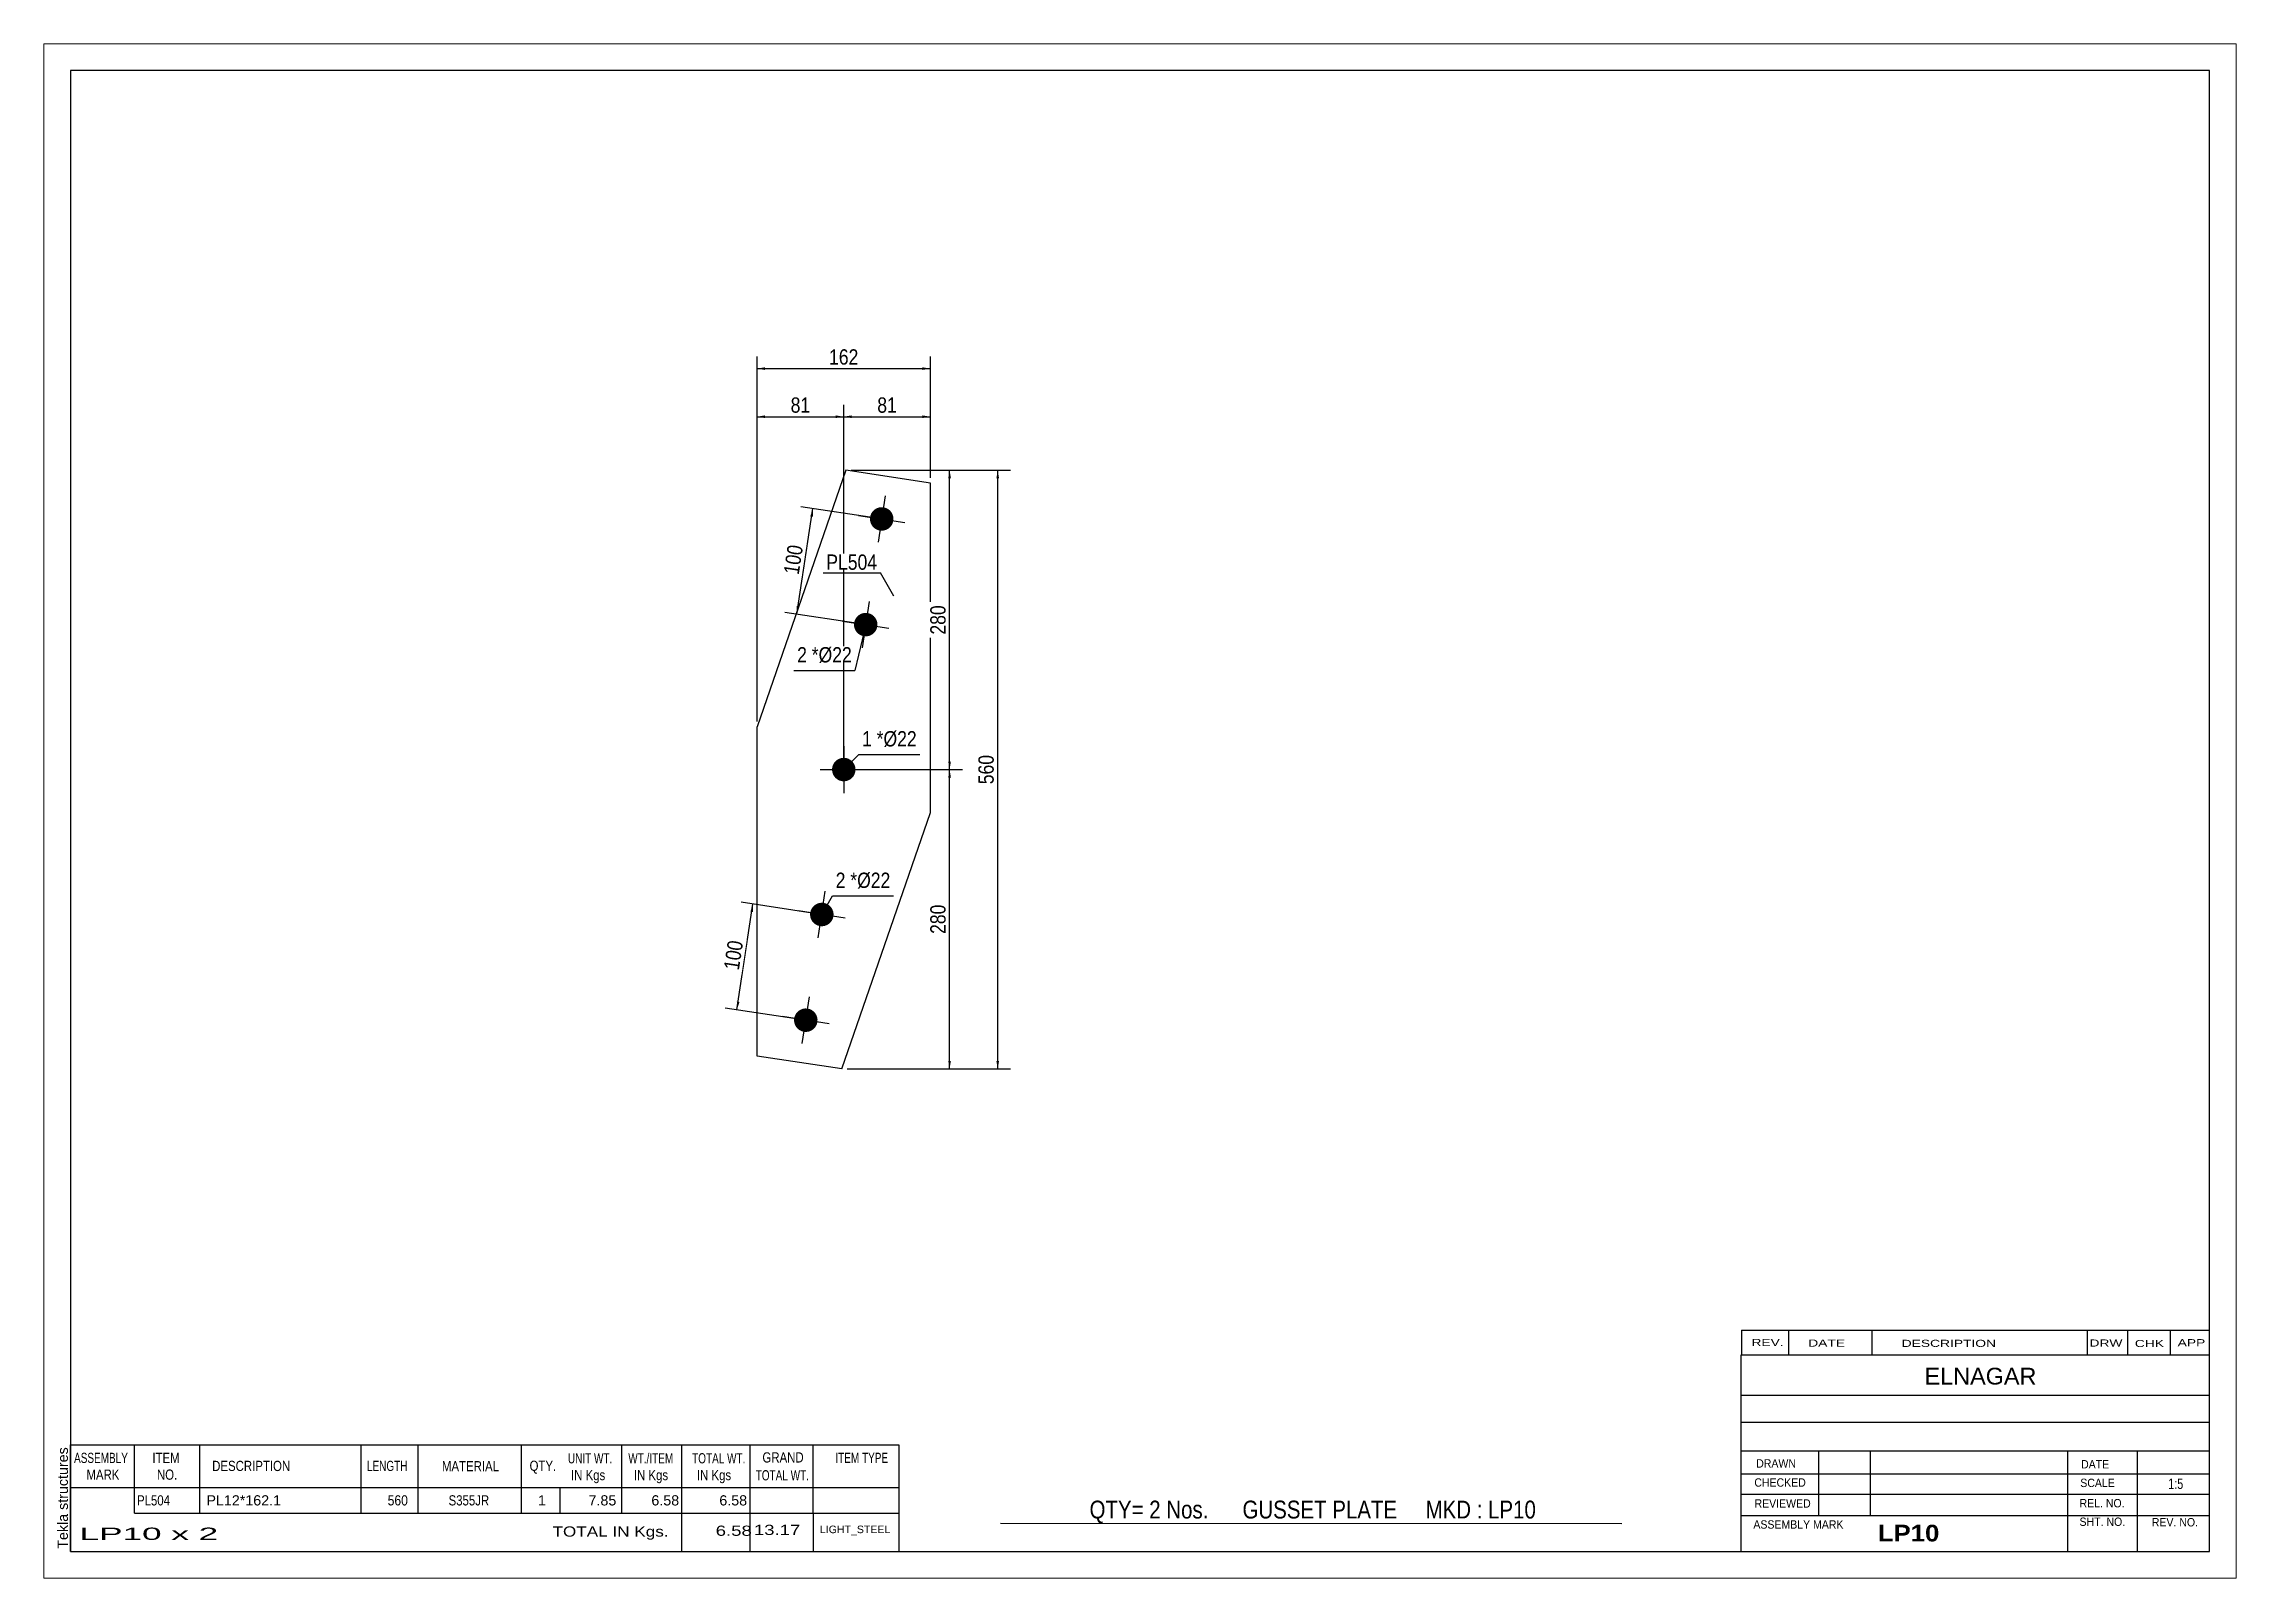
# Paper-space layout 'Layout1' of a CAD drawing. Header units: millimetres. Extents: x 0 to 410, y 0 to 287.
# The model-space entities are those that its viewports show. They can reach past a viewport. Long polylines and large blocks are cut down to what shows.
import ezdxf

# ---------------------------------------------------------------- set-up
doc = ezdxf.new("R2010")
doc.units = ezdxf.units.MM
doc.layers.add('Viewport layer', color=7, linetype='Continuous', plot=False)
doc.styles.add('Arial', font='ARIAL.TTF', dxfattribs={"height": 0.2})
doc.styles.add('Arial Bold', font='ARIALBD.TTF', dxfattribs={"height": 0.2})
doc.styles.add('Arial Narrow', font='ARIALN.TTF', dxfattribs={"height": 0.2})

# ---------------------------------------------------------------- blocks, each defined once
blk = doc.blocks.new('Unknown-629109444-1212')
at = {"color": 5, "linetype": 'Continuous'}
for p, q in [((271.61, 130.75), (-128.39, 130.75)), ((-128.39, 130.75), (-128.39, -146.25)), ((271.61, -146.25), (271.61, 130.75)), ((-128.39, -146.25), (271.61, -146.25))]:
    blk.add_line(p, q, dxfattribs=at)
at = {"color": 174, "linetype": 'Continuous', "style": 'Arial'}
blk.add_text('Tekla structures', height=1.9102, rotation=90, dxfattribs=at).set_placement((-128.89, -145.75))
blk = doc.blocks.new('Bolt-629109444-1302 - 1222')
at = {"linetype": 'Continuous'}
for points in [[(25.48, 46.55, -1), (21.13, 47.21, -1)], [(22.49, 26.78, -1), (18.14, 27.44, -1)]]:
    blk.add_hatch(color=3, dxfattribs=at).paths.add_polyline_path(points)
at = {"color": 3, "linetype": 'Continuous'}
for p, q in [((23.97, 51.23), (22.65, 42.53)), ((18.96, 47.54), (27.66, 46.22)), ((20.97, 31.46), (19.65, 22.76)), ((15.96, 27.77), (24.66, 26.45))]:
    blk.add_line(p, q, dxfattribs=at)
blk = doc.blocks.new('Part-629109444-1318 - 1222')
at = {"color": 2, "linetype": 'Continuous'}
for p, q in [((16.59, 55.99), (0, 8)), ((32.41, 53.59), (16.59, 55.99)), ((32.41, -8), (32.41, 53.59)), ((0, -53.59), (0, 8)), ((15.82, -55.99), (32.41, -8)), ((15.82, -55.99), (0, -53.59))]:
    blk.add_line(p, q, dxfattribs=at)
blk = doc.blocks.new('Bolt-629109444-1261 - 1222')
at = {"linetype": 'Continuous'}
blk.add_hatch(color=3, dxfattribs=at).paths.add_polyline_path([(16.21, 2.2, -1), (16.21, -2.2, -1)])
at = {"color": 3, "linetype": 'Continuous'}
for p, q in [((16.21, 4.4), (16.21, -4.4)), ((11.81, 0), (20.61, 0))]:
    blk.add_line(p, q, dxfattribs=at)
blk = doc.blocks.new('Bolt-629109444-1297 - 1222')
at = {"linetype": 'Continuous'}
for points in [[(9.93, -26.78, -1), (14.28, -27.44, -1)], [(6.93, -46.55, -1), (11.28, -47.21, -1)]]:
    blk.add_hatch(color=3, dxfattribs=at).paths.add_polyline_path(points)
at = {"color": 3, "linetype": 'Continuous'}
for p, q in [((11.44, -31.46), (12.76, -22.76)), ((16.45, -27.77), (7.75, -26.45)), ((8.45, -51.23), (9.77, -42.53)), ((13.46, -47.54), (4.76, -46.22))]:
    blk.add_line(p, q, dxfattribs=at)
blk = doc.blocks.new('StraightDimension-629109444-1425 - 1222')
at = {"linetype": 'Continuous'}
for points in [[(1.5, 65.75), (0, 66), (1.5, 66.25)], [(14.71, 66.25), (16.21, 66), (14.71, 65.75)]]:
    blk.add_hatch(color=7, dxfattribs=at).paths.add_polyline_path(points)
at = {"color": 7, "linetype": 'Continuous'}
for p, q in [((0, 9), (0, 68.25)), ((0, 66), (16.21, 66)), ((16.21, 1), (16.21, 68.25))]:
    blk.add_line(p, q, dxfattribs=at)
at = {"color": 0}
blk.add_wipeout([(10.53, 66.15), (10.53, 70.35), (5.68, 70.35), (5.68, 66.15)], dxfattribs=at)
at = {"color": 3, "style": 'Arial Narrow'}
blk.add_text('81', height=2.863, dxfattribs=at).set_placement((6.28, 66.75))
blk = doc.blocks.new('StraightDimension-629109444-1361 - 1222')
at = {"linetype": 'Continuous'}
for points in [[(44.75, 54.49), (45, 55.99), (45.25, 54.49)], [(45.25, -54.49), (45, -55.99), (44.75, -54.49)]]:
    blk.add_hatch(color=7, dxfattribs=at).paths.add_polyline_path(points)
at = {"color": 7, "linetype": 'Continuous'}
for p, q in [((17.59, 55.99), (47.4, 55.99)), ((45, -55.99), (45, 55.99)), ((16.82, -55.99), (47.4, -55.99))]:
    blk.add_line(p, q, dxfattribs=at)
at = {"color": 0}
blk.add_wipeout([(44.85, 3.34), (40.65, 3.34), (40.65, -3.34), (44.85, -3.34)], dxfattribs=at)
at = {"color": 3, "style": 'Arial Narrow'}
blk.add_text('560', height=2.863, rotation=90.0002, dxfattribs=at).set_placement((44.25, -2.74))
blk = doc.blocks.new('StraightDimension-629109444-1442 - 1222')
at = {"linetype": 'Continuous'}
for points in [[(17.71, 65.75), (16.21, 66), (17.71, 66.25)], [(30.91, 66.25), (32.41, 66), (30.91, 65.75)]]:
    blk.add_hatch(color=7, dxfattribs=at).paths.add_polyline_path(points)
at = {"color": 7, "linetype": 'Continuous'}
for p, q in [((16.21, 1), (16.21, 68.25)), ((16.21, 66), (32.41, 66)), ((32.41, 54.59), (32.41, 68.25))]:
    blk.add_line(p, q, dxfattribs=at)
at = {"color": 0}
blk.add_wipeout([(26.74, 66.15), (26.74, 70.35), (21.88, 70.35), (21.88, 66.15)], dxfattribs=at)
at = {"color": 3, "style": 'Arial Narrow'}
blk.add_text('81', height=2.863, dxfattribs=at).set_placement((22.48, 66.75))
blk = doc.blocks.new('StraightDimension-629109444-1378 - 1222')
at = {"linetype": 'Continuous'}
for points in [[(35.75, -1.5), (36, 0), (36.25, -1.5)], [(36.25, -54.49), (36, -55.99), (35.75, -54.49)]]:
    blk.add_hatch(color=7, dxfattribs=at).paths.add_polyline_path(points)
at = {"color": 7, "linetype": 'Continuous'}
for p, q in [((17.21, 0), (38.4, 0)), ((36, -55.99), (36, 0)), ((16.82, -55.99), (38.4, -55.99))]:
    blk.add_line(p, q, dxfattribs=at)
at = {"color": 0}
blk.add_wipeout([(35.85, -24.65), (31.65, -24.65), (31.65, -31.34), (35.85, -31.34)], dxfattribs=at)
at = {"color": 3, "style": 'Arial Narrow'}
blk.add_text('280', height=2.863, rotation=90.0002, dxfattribs=at).set_placement((35.25, -30.74))
blk = doc.blocks.new('StraightDimension-629109444-1332 - 1222')
at = {"linetype": 'Continuous'}
for points in [[(-1.25, -26.6), (-0.78, -25.16), (-0.75, -26.68)], [(-3.3, -43.49), (-3.77, -44.93), (-3.79, -43.41)]]:
    blk.add_hatch(color=7, dxfattribs=at).paths.add_polyline_path(points)
at = {"color": 7, "linetype": 'Continuous'}
for p, q in [((-3.77, -44.93), (-0.78, -25.16)), ((11.11, -26.96), (-3, -24.82)), ((8.12, -46.73), (-5.99, -44.6))]:
    blk.add_line(p, q, dxfattribs=at)
at = {"color": 0}
blk.add_wipeout([(-1.92, -31.72), (-6.07, -31.09), (-7.07, -37.7), (-2.92, -38.33)], dxfattribs=at)
at = {"color": 3, "style": 'Arial Narrow'}
blk.add_text('100', height=2.863, rotation=81.3887, dxfattribs=at).set_placement((-3.42, -37.64))
blk = doc.blocks.new('StraightDimension-629109444-1397 - 1222')
at = {"linetype": 'Continuous'}
for points in [[(35.75, 54.49), (36, 55.99), (36.25, 54.49)], [(36.25, 1.5), (36, 0), (35.75, 1.5)]]:
    blk.add_hatch(color=7, dxfattribs=at).paths.add_polyline_path(points)
at = {"color": 7, "linetype": 'Continuous'}
for p, q in [((17.59, 55.99), (38.4, 55.99)), ((36, 0), (36, 55.99)), ((17.21, 0), (38.4, 0))]:
    blk.add_line(p, q, dxfattribs=at)
at = {"color": 0}
blk.add_wipeout([(35.85, 31.34), (31.65, 31.34), (31.65, 24.65), (35.85, 24.65)], dxfattribs=at)
at = {"color": 3, "style": 'Arial Narrow'}
blk.add_text('280', height=2.863, rotation=90.0002, dxfattribs=at).set_placement((35.25, 25.25))
blk = doc.blocks.new('StraightDimension-629109444-1350 - 1222')
at = {"linetype": 'Continuous'}
for points in [[(9.96, 47.39), (10.43, 48.83), (10.45, 47.31)], [(7.91, 30.5), (7.43, 29.06), (7.41, 30.58)]]:
    blk.add_hatch(color=7, dxfattribs=at).paths.add_polyline_path(points)
at = {"color": 7, "linetype": 'Continuous'}
for p, q in [((7.43, 29.06), (10.43, 48.83)), ((22.32, 47.03), (8.2, 49.17)), ((19.32, 27.26), (5.21, 29.39))]:
    blk.add_line(p, q, dxfattribs=at)
at = {"color": 0}
blk.add_wipeout([(9.28, 42.27), (5.13, 42.9), (4.13, 36.29), (8.28, 35.66)], dxfattribs=at)
at = {"color": 3, "style": 'Arial Narrow'}
blk.add_text('100', height=2.863, rotation=81.3887, dxfattribs=at).set_placement((7.78, 36.35))
blk = doc.blocks.new('StraightDimension-629109444-1415 - 1222')
at = {"linetype": 'Continuous'}
for points in [[(1.5, 74.75), (0, 75), (1.5, 75.25)], [(30.91, 75.25), (32.41, 75), (30.91, 74.75)]]:
    blk.add_hatch(color=7, dxfattribs=at).paths.add_polyline_path(points)
at = {"color": 7, "linetype": 'Continuous'}
for p, q in [((0, 9), (0, 77.25)), ((0, 75), (32.41, 75)), ((32.41, 54.59), (32.41, 77.25))]:
    blk.add_line(p, q, dxfattribs=at)
at = {"color": 0}
blk.add_wipeout([(19.55, 75.15), (19.55, 79.35), (12.86, 79.35), (12.86, 75.15)], dxfattribs=at)
at = {"color": 3, "style": 'Arial Narrow'}
blk.add_text('162', height=2.863, dxfattribs=at).set_placement((13.46, 75.75))
blk = doc.blocks.new('CBS_BOM-629109444-1574')
at = {"color": 7, "linetype": 'Continuous'}
for p, q in [((-128.42, -134.28), (-128.42, -126.28)), ((-128.42, -126.28), (26.5, -126.28)), ((-116.42, -134.28), (-116.42, -126.28)), ((-104.23, -134.28), (-104.23, -126.28)), ((-74.07, -134.28), (-74.07, -126.28)), ((-63.39, -134.28), (-63.39, -126.28)), ((-44.07, -134.28), (-44.07, -126.28)), ((-25.27, -134.28), (-25.27, -126.28)), ((-14.06, -134.28), (-14.06, -126.28)), ((-1.27, -134.28), (-1.27, -126.28)), ((10.48, -134.28), (10.48, -126.28)), ((26.5, -126.29), (26.5, -134.27)), ((-128.42, -134.28), (26.5, -134.28)), ((-128.42, -139.08), (-128.42, -134.28)), ((-116.42, -139.08), (-116.42, -134.28)), ((-104.23, -139.08), (-104.23, -134.28)), ((-74.07, -139.08), (-74.07, -134.28)), ((-63.39, -139.08), (-63.39, -134.28)), ((-44.07, -139.08), (-44.07, -134.28)), ((-36.81, -139.08), (-36.81, -134.28)), ((-25.27, -139.08), (-25.27, -134.28)), ((-14.06, -139.08), (-14.06, -134.28)), ((-1.27, -139.08), (-1.27, -134.28)), ((10.49, -139.08), (10.49, -134.28)), ((26.5, -134.29), (26.5, -139.08)), ((-128.42, -146.28), (-128.42, -139.1)), ((-116.42, -139.08), (26.5, -139.08)), ((-14.06, -146.28), (-14.06, -139.1)), ((-1.27, -146.28), (-1.27, -139.1)), ((10.53, -146.28), (10.53, -139.1)), ((26.5, -139.08), (26.5, -146.28)), ((-128.42, -146.28), (26.5, -146.28))]:
    blk.add_line(p, q, dxfattribs=at)
at = {"color": 3, "linetype": 'Continuous', "style": 'Arial'}
for s, height, width, p in [('ASSEMBLY', 1.91, 0.7, (-127.74, -129.71)), ('MARK', 1.91, 0.8, (-125.42, -132.84)), ('ITEM', 1.91, 0.8, (-113.09, -129.71)), ('NO.', 1.91, 0.8, (-112.24, -132.84)), ('DESCRIPTION', 1.9102, 0.8, (-101.91, -131.21)), ('LENGTH', 1.91, 0.7, (-72.96, -131.21)), ('MATERIAL', 1.91, 0.8, (-58.94, -131.26)), ('QTY.', 1.91, 0.8, (-42.55, -131.18)), ('UNIT WT.', 1.91, 0.7, (-35.38, -129.78)), ('IN Kgs', 1.91, 0.8, (-34.8, -132.92)), ('WT./ITEM', 1.91, 0.7, (-24.09, -129.78)), ('IN Kgs', 1.91, 0.8, (-23.05, -132.92)), ('TOTAL WT.', 1.91, 0.7, (-12.15, -129.78)), ('IN Kgs', 1.91, 0.8, (-11.26, -132.92)), ('TOTAL WT.', 1.91, 0.7, (-0.26, -132.96)), ('GRAND', 1.91, 0.8, (1, -129.62)), ('ITEM TYPE', 1.91, 0.7, (14.64, -129.7))]:
    blk.add_text(s, height=height, dxfattribs=dict(at, width=width)).set_placement(p)
at = {"color": 7, "linetype": 'Continuous', "style": 'Arial'}
for s, width, p in [('PL504', 0.8, (-115.97, -137.65)), ('560', 0.85, (-69.09, -137.65)), ('S355JR', 0.8, (-57.7, -137.65))]:
    blk.add_text(s, height=1.91, dxfattribs=dict(at, width=width)).set_placement(p)
for s, p in [('PL12*162.1', (-102.98, -137.65)), ('1', (-40.98, -137.65)), ('7.85', (-31.52, -137.65)), ('6.58', (-19.77, -137.65)), ('6.58', (-7.06, -137.65))]:
    blk.add_text(s, height=1.91, dxfattribs=at).set_placement(p)
at = {"color": 6, "linetype": 'Continuous', "style": 'Arial'}
for s, height, width, p in [('LP10 x 2', 2.292, 2.05, (-126.7, -144.09)), ('TOTAL IN Kgs.', 1.9102, 1.2, (-38.26, -143.48)), ('6.58', 1.91, 1.3, (-7.74, -143.33)), ('13.17', 1.91, 1.3, (-0.6, -143.17))]:
    blk.add_text(s, height=height, dxfattribs=dict(at, width=width)).set_placement(p)
blk.add_text('LIGHT_STEEL', height=1.4135, dxfattribs=at).set_placement((11.75, -142.83))
blk = doc.blocks.new('CBS_CALLOFF-629109444-1575')
at = {"color": 7, "linetype": 'Continuous'}
blk.add_line((45.49, -140.98), (161.72, -141), dxfattribs=at)
at = {"color": 3, "linetype": 'Continuous', "style": 'Arial Narrow'}
blk.add_text('QTY= 2 Nos.      GUSSET PLATE     MKD : LP10', height=3.3405, dxfattribs=at).set_placement((62.17, -140.09))
blk = doc.blocks.new('CBS_NAME_BLOG-629109444-1576')
at = {"color": 7, "linetype": 'Continuous'}
for p, q in [((184.02, -109.5), (271.53, -109.5)), ((184.02, -146.21), (184.02, -109.5)), ((184.02, -117.04), (271.54, -117.04)), ((184.09, -122.09), (271.61, -122.09)), ((184.02, -127.46), (271.53, -127.46)), ((198.54, -139.57), (198.54, -127.47)), ((208.22, -139.54), (208.22, -127.47)), ((245.14, -146.21), (245.14, -127.48)), ((258.19, -146.21), (258.19, -127.47)), ((184.02, -131.76), (271.61, -131.74)), ((184.02, -135.51), (271.53, -135.51)), ((184.02, -139.55), (271.53, -139.55)), ((184.02, -146.25), (271.61, -146.25))]:
    blk.add_line(p, q, dxfattribs=at)
at = {"color": 3, "linetype": 'Continuous', "style": 'Arial'}
blk.add_text('ELNAGAR', height=3.133, dxfattribs=at).set_placement((218.34, -115.03))
at = {"color": 3, "linetype": 'Continuous'}
for s, height, style, width, p in [('DRAWN', 1.566, 'Arial', 0.9, (186.85, -130.57)), ('DATE', 1.566, 'Arial', 0.9, (247.61, -130.73)), ('CHECKED', 1.566, 'Arial', 0.9, (186.5, -134.14)), ('SCALE', 1.566, 'Arial', 0.9, (247.46, -134.21)), ('1:5', 1.957, 'Arial Narrow', 0.9, (263.91, -134.57)), ('REVIEWED', 1.566, 'Arial', 0.9, (186.54, -138.06)), ('REL. NO.', 1.566, 'Arial', 0.9, (247.32, -138.01)), ('ASSEMBLY MARK', 1.5663, 'Arial', 0.9, (186.32, -141.99)), ('LP10', 3.131, 'Arial Bold', 1.1, (209.6, -144.39)), ('SHT. NO.', 1.566, 'Arial', 0.9, (247.32, -141.48)), ('REV. NO.', 1.566, 'Arial', 0.9, (260.84, -141.57))]:
    blk.add_text(s, height=height, dxfattribs=dict(at, style=style, width=width)).set_placement(p)
blk = doc.blocks.new('CBS_REVISION-629109444-1577')
at = {"color": 7, "linetype": 'Continuous'}
for p, q in [((184.1, -104.87), (271.6, -104.87)), ((184.1, -104.87), (184.1, -109.5)), ((192.9, -104.87), (192.9, -109.5)), ((208.49, -104.87), (208.49, -109.44)), ((248.75, -104.87), (248.75, -109.5)), ((256.29, -104.87), (256.29, -109.5)), ((264.24, -104.87), (264.24, -109.5)), ((184.1, -109.5), (271.6, -109.5))]:
    blk.add_line(p, q, dxfattribs=at)
at = {"color": 7, "style": 'Arial Narrow', "width": 1.7}
for s, height, p in [('REV.', 1.326, (185.96, -107.82)), ('APP', 1.326, (265.67, -107.87)), ('DATE', 1.326, (196.58, -107.94)), ('DESCRIPTION', 1.3257, (214.06, -107.99)), ('DRW', 1.326, (249.18, -107.93)), ('CHK', 1.326, (257.66, -108.02))]:
    blk.add_text(s, height=height, dxfattribs=at).set_placement(p)
blk = doc.blocks.new('Mark-629109444-1256 - 1222')
at = {"color": 0}
blk.add_wipeout([(21.46, 4.33), (21.46, 7.33), (19.64, 7.33), (19.64, 4.33)], dxfattribs=at)
blk.add_wipeout([(21.46, 4.33), (21.46, 7.33), (19.64, 7.33), (19.64, 4.33)], dxfattribs=at)
at = {"color": 7, "linetype": 'Continuous'}
blk.add_line((16.21, 0), (19.04, 2.83), dxfattribs=at)
at = {"color": 0}
blk.add_wipeout([(23.64, 4.33), (23.64, 7.33), (22.36, 7.33), (22.36, 4.33)], dxfattribs=at)
blk.add_wipeout([(23.64, 4.33), (23.64, 7.33), (22.36, 7.33), (22.36, 4.33)], dxfattribs=at)
at = {"color": 3, "style": 'Arial Narrow'}
blk.add_text('1', height=2.86, dxfattribs=at).set_placement((19.64, 4.33))
at = {"color": 0}
blk.add_wipeout([(29.85, 4.33), (29.85, 7.33), (23.64, 7.33), (23.64, 4.33)], dxfattribs=at)
blk.add_wipeout([(29.85, 4.33), (29.85, 7.33), (23.64, 7.33), (23.64, 4.33)], dxfattribs=at)
at = {"color": 7, "linetype": 'Continuous'}
blk.add_line((19.04, 2.83), (30.45, 2.83), dxfattribs=at)
at = {"color": 3, "style": 'Arial Narrow'}
for s, height, p in [('*', 2.86, (22.36, 4.33)), ('Ø22', 2.863, (23.64, 4.33))]:
    blk.add_text(s, height=height, dxfattribs=at).set_placement(p)
blk = doc.blocks.new('Mark-629109444-1293 - 1222')
at = {"color": 0}
blk.add_wipeout([(16.53, -22.14), (16.53, -19.14), (14.7, -19.14), (14.7, -22.14)], dxfattribs=at)
blk.add_wipeout([(16.53, -22.14), (16.53, -19.14), (14.7, -19.14), (14.7, -22.14)], dxfattribs=at)
at = {"color": 7, "linetype": 'Continuous'}
blk.add_line((12.1, -27.11), (14.1, -23.64), dxfattribs=at)
at = {"color": 0}
blk.add_wipeout([(18.71, -22.14), (18.71, -19.14), (17.43, -19.14), (17.43, -22.14)], dxfattribs=at)
blk.add_wipeout([(18.71, -22.14), (18.71, -19.14), (17.43, -19.14), (17.43, -22.14)], dxfattribs=at)
at = {"color": 3, "style": 'Arial Narrow'}
blk.add_text('2', height=2.86, dxfattribs=at).set_placement((14.7, -22.14))
at = {"color": 0}
blk.add_wipeout([(24.92, -22.14), (24.92, -19.14), (18.71, -19.14), (18.71, -22.14)], dxfattribs=at)
blk.add_wipeout([(24.92, -22.14), (24.92, -19.14), (18.71, -19.14), (18.71, -22.14)], dxfattribs=at)
at = {"color": 7, "linetype": 'Continuous'}
blk.add_line((14.1, -23.64), (25.52, -23.64), dxfattribs=at)
at = {"color": 3, "style": 'Arial Narrow'}
for s, height, p in [('*', 2.86, (17.43, -22.14)), ('Ø22', 2.863, (18.71, -22.14))]:
    blk.add_text(s, height=height, dxfattribs=at).set_placement(p)
blk = doc.blocks.new('Mark-629109444-1314 - 1222')
at = {"color": 0}
blk.add_wipeout([(22.46, 37.37), (22.46, 40.37), (12.95, 40.37), (12.95, 37.37)], dxfattribs=at)
blk.add_wipeout([(22.46, 37.37), (22.46, 40.37), (12.95, 40.37), (12.95, 37.37)], dxfattribs=at)
at = {"color": 7, "linetype": 'Continuous'}
for p in [(12.35, 36.77), (25.56, 32.44)]:
    blk.add_line(p, (23.06, 36.77), dxfattribs=at)
at = {"color": 3, "style": 'Arial Narrow'}
blk.add_text('PL504', height=2.863, dxfattribs=at).set_placement((12.95, 37.37))
blk = doc.blocks.new('Mark-629109444-1298 - 1222')
at = {"color": 0}
blk.add_wipeout([(9.32, 20.04), (9.32, 23.04), (7.49, 23.04), (7.49, 20.04)], dxfattribs=at)
blk.add_wipeout([(9.32, 20.04), (9.32, 23.04), (7.49, 23.04), (7.49, 20.04)], dxfattribs=at)
blk.add_wipeout([(11.5, 20.04), (11.5, 23.04), (10.22, 23.04), (10.22, 20.04)], dxfattribs=at)
blk.add_wipeout([(11.5, 20.04), (11.5, 23.04), (10.22, 23.04), (10.22, 20.04)], dxfattribs=at)
at = {"color": 3, "style": 'Arial Narrow'}
blk.add_text('2', height=2.86, dxfattribs=at).set_placement((7.49, 20.04))
at = {"color": 0}
blk.add_wipeout([(17.71, 20.04), (17.71, 23.04), (11.5, 23.04), (11.5, 20.04)], dxfattribs=at)
blk.add_wipeout([(17.71, 20.04), (17.71, 23.04), (11.5, 23.04), (11.5, 20.04)], dxfattribs=at)
at = {"color": 7, "linetype": 'Continuous'}
for p in [(20.31, 27.11), (6.89, 18.54)]:
    blk.add_line(p, (18.31, 18.54), dxfattribs=at)
at = {"color": 3, "style": 'Arial Narrow'}
for s, height, p in [('*', 2.86, (10.22, 20.04)), ('Ø22', 2.863, (11.5, 20.04))]:
    blk.add_text(s, height=height, dxfattribs=at).set_placement(p)

msp = doc.modelspace()

# ---------------------------------------------------------------- block references
for name in ['Unknown-629109444-1212', 'Part-629109444-1318 - 1222', 'Bolt-629109444-1302 - 1222', 'Bolt-629109444-1261 - 1222', 'Bolt-629109444-1297 - 1222', 'CBS_REVISION-629109444-1577', 'CBS_NAME_BLOG-629109444-1576', 'CBS_BOM-629109444-1574', 'CBS_CALLOFF-629109444-1575']:
    msp.add_blockref(name, (0, 0))

# ---------------------------------------------------------------- next in the draw order: block references
for name in ['StraightDimension-629109444-1425 - 1222', 'StraightDimension-629109444-1332 - 1222']:
    msp.add_blockref(name, (0, 0))

# ---------------------------------------------------------------- next in the draw order: block references
msp.add_blockref('StraightDimension-629109444-1361 - 1222', (0, 0))

# ---------------------------------------------------------------- next in the draw order: block references
msp.add_blockref('StraightDimension-629109444-1442 - 1222', (0, 0))

# ---------------------------------------------------------------- next in the draw order: block references
msp.add_blockref('StraightDimension-629109444-1378 - 1222', (0, 0))

# ---------------------------------------------------------------- next in the draw order: block references
for name in ['StraightDimension-629109444-1397 - 1222', 'Mark-629109444-1293 - 1222']:
    msp.add_blockref(name, (0, 0))

# ---------------------------------------------------------------- next in the draw order: block references
msp.add_blockref('StraightDimension-629109444-1350 - 1222', (0, 0))

# ---------------------------------------------------------------- next in the draw order: block references
msp.add_blockref('StraightDimension-629109444-1415 - 1222', (0, 0))

# ---------------------------------------------------------------- next in the draw order: block references
for name in ['Mark-629109444-1314 - 1222', 'Mark-629109444-1298 - 1222', 'Mark-629109444-1256 - 1222']:
    msp.add_blockref(name, (0, 0))

psp = doc.layouts.get("Layout1")

# ---------------------------------------------------------------- viewports
at = {"layer": 'Viewport layer', "view_target_point": (71.61, -7.75)}
psp.add_viewport(center=(205, 143.5), size=(410, 287), view_center_point=(0, 0), view_height=287, dxfattribs=at)

doc.saveas('drawing.dxf')
